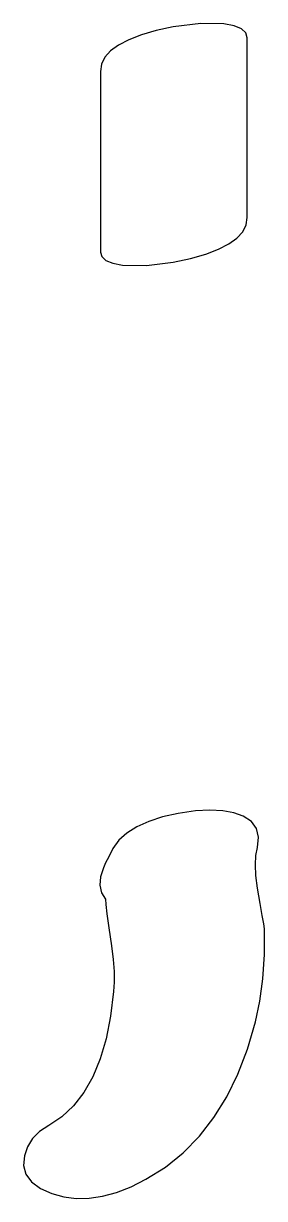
# Model space of a CAD drawing. Extents: x 0.7 to 4, y -1.9 to 14.2.
import ezdxf

# ---------------------------------------------------------------- set-up
doc = ezdxf.new("R2010")
doc.units = 0
doc.layers.get('0').update_dxf_attribs({"linetype": 'CONTINUOUS'})

msp = doc.modelspace()

# ---------------------------------------------------------------- linework, layer by layer
at = {"color": 0}
for p, q in [((3.16661, 14.1563), (2.79167, 14.1111)), ((3.48611, 14.1528), (3.16661, 14.1563)), ((2.35417, 14), (2.18229, 13.934)), ((2.55729, 14.059), (2.35417, 14)), ((2.79167, 14.1111), (2.55729, 14.059)), ((3.62582, 14.125), (3.48611, 14.1528)), ((3.72564, 14.0833), (3.62582, 14.125)), ((3.78554, 14.0278), (3.72564, 14.0833)), ((3.80556, 13.9583), (3.78554, 14.0278)), ((2.04167, 13.8612), (1.93229, 13.7813)), ((2.18229, 13.934), (2.04167, 13.8612)), ((3.80556, 11.5), (3.80556, 13.9583)), ((1.85417, 13.6945), (1.80729, 13.6008)), ((1.93229, 13.7813), (1.85417, 13.6945)), ((1.80729, 13.6008), (1.79167, 13.5)), ((1.79167, 13.5), (1.79167, 11.0278)), ((3.78971, 11.3993), (3.80556, 11.5)), ((3.66297, 11.2188), (3.74219, 11.3056)), ((3.74219, 11.3056), (3.78971, 11.3993)), ((3.4095, 11.066), (3.55208, 11.1389)), ((3.55208, 11.1389), (3.66297, 11.2188)), ((1.79167, 11.0278), (1.81071, 10.9644)), ((1.81071, 10.9644), (1.868, 10.9132)), ((2.79167, 10.8889), (3.02929, 10.941)), ((3.02929, 10.941), (3.23525, 11)), ((3.23525, 11), (3.4095, 11.066)), ((1.868, 10.9132), (1.96349, 10.8741)), ((1.96349, 10.8741), (2.09722, 10.8472)), ((2.09722, 10.8472), (2.42361, 10.8438)), ((2.42361, 10.8438), (2.79167, 10.8889)), ((3.29428, 3.38629), (3.09722, 3.375)), ((3.46875, 3.37847), (3.29428, 3.38629)), ((3.62067, 3.35157), (3.46875, 3.37847)), ((2.45394, 3.23307), (2.29167, 3.15972)), ((2.64231, 3.2934), (2.45394, 3.23307)), ((2.85672, 3.34071), (2.64231, 3.2934)), ((3.09722, 3.375), (2.85672, 3.34071)), ((3.75, 3.30556), (3.62067, 3.35157)), ((3.86106, 3.23182), (3.75, 3.30556)), ((3.9305, 3.13547), (3.86106, 3.23182)), ((2.15539, 3.07335), (2.04514, 2.97396)), ((2.29167, 3.15972), (2.15539, 3.07335)), ((3.95828, 3.01654), (3.9305, 3.13547)), ((2.04514, 2.97396), (1.96094, 2.86154)), ((3.94444, 2.875), (3.95828, 3.01654)), ((1.90278, 2.73611), (1.88536, 2.70492)), ((1.96094, 2.86154), (1.90278, 2.73611)), ((3.91661, 2.63889), (3.92356, 2.76742)), ((3.92356, 2.76742), (3.94444, 2.875)), ((1.83333, 2.59722), (1.7934, 2.47136)), ((1.86111, 2.66667), (1.83333, 2.59722)), ((1.88536, 2.70492), (1.86111, 2.66667)), ((3.92356, 2.48958), (3.91661, 2.63889)), ((1.7934, 2.47136), (1.78472, 2.35764)), ((3.94444, 2.31944), (3.92356, 2.48958)), ((1.78472, 2.35764), (1.80724, 2.25608)), ((1.80724, 2.25608), (1.86111, 2.16667)), ((3.98172, 2.10764), (3.94444, 2.31944)), ((1.86111, 2.16667), (1.86632, 2.09554)), ((1.86632, 2.09554), (1.88194, 1.96533)), ((4.01036, 1.94444), (3.98172, 2.10764)), ((1.88194, 1.96533), (1.90799, 1.7761)), ((4.03033, 1.82986), (4.01036, 1.94444)), ((1.90799, 1.7761), (1.94444, 1.52778)), ((4.04167, 1.76389), (4.03033, 1.82986)), ((4.03907, 1.40804), (4.04167, 1.76389)), ((1.94444, 1.52778), (1.96701, 1.34288)), ((1.96701, 1.34288), (1.97917, 1.17708)), ((4.01736, 1.07644), (4.03907, 1.40804)), ((1.97917, 1.17708), (1.9809, 1.03038)), ((1.9809, 1.03038), (1.97222, 0.902778)), ((3.97657, 0.769151), (4.01736, 1.07644)), ((1.97222, 0.902778), (1.93099, 0.564236)), ((3.91667, 0.486111), (3.97657, 0.769151)), ((1.93099, 0.564236), (1.86979, 0.256944)), ((3.80811, 0.115234), (3.91667, 0.486111)), ((1.86979, 0.256944), (1.78863, -0.019097)), ((3.67703, -0.226563), (3.80811, 0.115234)), ((1.78863, -0.019097), (1.6875, -0.263889)), ((1.6875, -0.263889), (1.5664, -0.477431)), ((3.52339, -0.539279), (3.67703, -0.226563)), ((1.5664, -0.477431), (1.42535, -0.659722)), ((3.34717, -0.822917), (3.52339, -0.539279)), ((1.42535, -0.659722), (1.26432, -0.810764)), ((1.08333, -0.930556), (0.958333, -1.01383)), ((1.26432, -0.810764), (1.08333, -0.930556)), ((3.14839, -1.07747), (3.34717, -0.822917)), ((0.861111, -1.11106), (0.791667, -1.22217)), ((0.958333, -1.01383), (0.861111, -1.11106)), ((2.92703, -1.30295), (3.14839, -1.07747)), ((0.791667, -1.22217), (0.75, -1.34722)), ((0.75, -1.34722), (0.737847, -1.47911)), ((2.68311, -1.49935), (2.92703, -1.30295)), ((0.737847, -1.47911), (0.770833, -1.59717)), ((0.770833, -1.59717), (0.848958, -1.70133)), ((2.41667, -1.66667), (2.68311, -1.49935)), ((0.848958, -1.70133), (0.972222, -1.79167)), ((2.01383, -1.84636), (2.21175, -1.76888)), ((2.21175, -1.76888), (2.41667, -1.66667)), ((0.972222, -1.79167), (1.12842, -1.86262)), ((1.12842, -1.86262), (1.29161, -1.90886)), ((1.29161, -1.90886), (1.46175, -1.93033)), ((1.46175, -1.93033), (1.63883, -1.92708)), ((1.63883, -1.92708), (1.82286, -1.89908)), ((1.82286, -1.89908), (2.01383, -1.84636))]:
    msp.add_line(p, q, dxfattribs=at)

doc.saveas('drawing.dxf')
